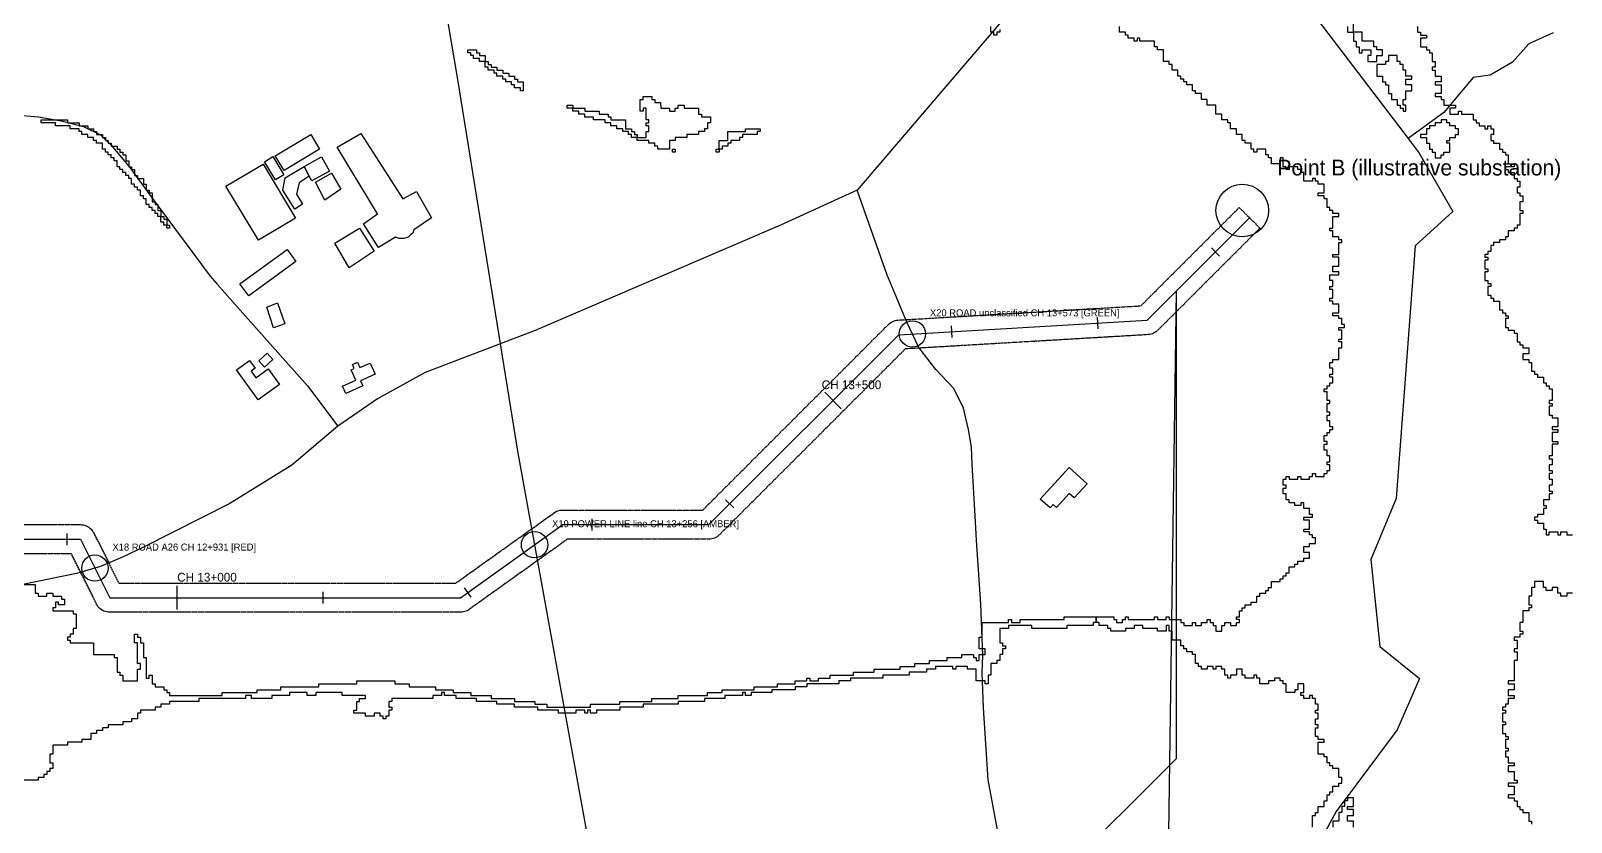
# Model space of a CAD drawing. Header units: metres. Extents: x 553506 to 563855, y 142925 to 150243.
# Drawn here: x 562271 to 563325, y 149081 to 149623 of the extents above; entities that cross this region are included whole.
import ezdxf

# ---------------------------------------------------------------- set-up
doc = ezdxf.new("R2010")
doc.units = ezdxf.units.M
doc.linetypes.add('DASHED', pattern=[1.524, 1.27, -0.254])
for name, color, linetype in [('C-BUILDINGS', 8, 'Continuous'), ('C-FLOOD_ZONE_3', 150, 'Continuous'), ('C-POWER_LINES', 6, 'Continuous'), ('C-ROADS', 33, 'Continuous'), ('C-WATERWAYS', 5, 'Continuous'), ('E-132KV-UGC-ALT', 8, 'Continuous'), ('E-132KV-UGC-CHAINAGE', 7, 'Continuous'), ('E-132KV-UGC-CROSSINGS', 6, 'Continuous'), ('E-132KV-UGC-ENDPOINTS', 5, 'Continuous'), ('E-132KV-UGC-ROUTE', 1, 'Continuous'), ('E-132KV-UGC-SWATHE', 4, 'DASHED')]:
    doc.layers.add(name, color=color, linetype=linetype)

msp = doc.modelspace()

# ---------------------------------------------------------------- linework, layer by layer
at = {"layer": 'C-BUILDINGS'}
for points in [[(562468.5685, 149541.9574), (562444.2561, 149527.4866), (562438.2857, 149537.4708), (562462.5912, 149551.9413), (562468.5685, 149541.9574)], [(562480.5917, 149543.2395), (562496.7864, 149552.7232), (562525.5725, 149508.0114), (562534.9766, 149512.9839), (562545.2966, 149494.9902), (562533.1862, 149486.7487), (562532.5029, 149484.4899), (562530.8556, 149483.3136), (562529.22, 149481.7703), (562526.2471, 149480.7412), (562523.0575, 149480.8183), (562520.592, 149481.8644), (562509.0102, 149474.5859), (562498.7434, 149490.9007), (562508.277, 149497.7471), (562480.5917, 149543.2395)], [(562429.89, 149531.7735), (562452.0821, 149494.8665), (562426.7152, 149479.6946), (562404.5232, 149516.6017), (562429.89, 149531.7735)], [(562444.1755, 149524.5123), (562438.4748, 149520.8926), (562430.9729, 149533.3326), (562436.6739, 149536.9411), (562444.1755, 149524.5123)], [(562445.1022, 149522.3934), (562457.9913, 149530.1028), (562461.5617, 149523.5154), (562454.6925, 149518.8347), (562452.7798, 149511.2501), (562456.8722, 149504.2896), (562451.5974, 149500.906), (562443.433, 149513.9595), (562445.1022, 149522.3934)], [(562475.3184, 149527.0005), (562463.2544, 149520.3857), (562461.5617, 149523.5154), (562457.9913, 149530.1028), (562469.8459, 149536.711), (562475.3184, 149527.0005)], [(562483.2533, 149514.5742), (562472.2843, 149507.1482), (562465.8717, 149519.4), (562476.6577, 149525.5403), (562483.2533, 149514.5742)], [(562505.8973, 149472.239), (562488.7944, 149460.7454), (562479.106, 149477.5571), (562496.0312, 149487.8207), (562505.8973, 149472.239)], [(562420.1856, 149441.5225), (562414.1388, 149449.7235), (562446.4082, 149473.3947), (562452.455, 149465.1938), (562420.1856, 149441.5225)], [(562444.8171, 149422.5123), (562437.1551, 149419.6876), (562432.3989, 149433.9286), (562439.8445, 149436.7464), (562444.8171, 149422.5123)], [(562436.5546, 149398.0202), (562430.8811, 149392.8765), (562426.9562, 149397.1933), (562432.6297, 149402.3369), (562436.5546, 149398.0202)], [(562424.5624, 149391.9976), (562421.7268, 149389.9379), (562424.9563, 149385.51), (562433.3746, 149391.6087), (562441.1932, 149380.8705), (562426.6732, 149370.3492), (562411.6716, 149390.9554), (562420.6092, 149397.4266), (562424.5624, 149391.9976)], [(562496.6091, 149383.4479), (562498.2007, 149379.9812), (562486.5916, 149374.6607), (562484.2794, 149379.6963), (562493.4703, 149383.9051), (562490.2576, 149390.8934), (562492.3588, 149391.8615), (562491.12, 149394.5603), (562494.4752, 149396.1023), (562496.1638, 149392.4383), (562503.1156, 149395.619), (562506.6131, 149388.0275), (562496.6091, 149383.4479)], [(562993.8093, 149313.0282), (562984.976, 149303.2869), (562981.6012, 149306.3297), (562972.9503, 149296.7835), (562970.669, 149298.8481), (562968.4472, 149296.3957), (562961.741, 149302.438), (562981.4399, 149324.1777), (562993.8093, 149313.0282)]]:
    msp.add_lwpolyline(points, close=True, dxfattribs=at)
at = {"layer": 'C-FLOOD_ZONE_3'}
for points in [[(562934, 149623.999), (562934, 149622), (562932, 149622), (562932, 149620), (562930, 149620), (562930, 149622), (562928, 149622), (562928, 149626)], [(563148, 149078), (563148, 149086), (563150, 149086), (563150, 149088), (563152, 149088), (563152, 149092), (563156, 149092), (563156, 149096), (563158, 149096), (563158, 149100), (563160, 149100), (563160, 149102), (563162, 149102), (563162, 149106), (563166, 149106), (563166, 149108), (563168, 149108), (563168, 149112), (563166, 149112), (563166, 149118), (563162, 149118), (563162, 149120), (563160, 149120), (563160, 149122), (563158, 149122), (563158, 149126), (563156, 149126), (563156, 149128), (563152, 149128), (563152, 149136), (563156, 149136), (563156, 149138), (563152, 149138), (563152, 149140), (563150, 149140), (563150, 149146), (563152, 149146), (563152, 149148), (563150, 149148), (563150, 149152), (563152, 149152), (563152, 149156), (563150, 149156), (563150, 149158), (563152, 149158), (563152, 149162), (563150, 149162), (563150, 149166), (563148, 149166), (563148, 149168), (563146, 149168), (563146, 149166), (563142, 149166), (563142, 149168), (563140, 149168), (563140, 149170), (563142, 149170), (563142, 149176), (563138, 149176), (563138, 149172), (563136, 149172), (563136, 149170), (563130, 149170), (563130, 149176), (563128, 149176), (563128, 149178), (563126, 149178), (563126, 149180), (563122, 149180), (563122, 149178), (563118, 149178), (563118, 149176), (563112, 149176), (563112, 149180), (563110, 149180), (563110, 149182), (563108, 149182), (563108, 149180), (563102, 149180), (563102, 149182), (563100, 149182), (563100, 149186), (563096, 149186), (563096, 149182), (563092, 149182), (563092, 149180), (563090, 149180), (563090, 149182), (563088, 149182), (563088, 149186), (563086, 149186), (563086, 149188), (563082, 149188), (563082, 149186), (563080, 149186), (563080, 149188), (563076, 149188), (563076, 149186), (563072, 149186), (563072, 149188), (563070, 149188), (563070, 149190), (563068, 149190), (563068, 149196), (563066, 149196), (563066, 149198), (563062, 149198), (563062, 149200), (563060, 149200), (563060, 149202), (563058, 149202), (563058, 149206), (563052, 149206), (563052, 149212), (563050, 149212), (563050, 149216), (563048, 149216), (563048, 149212), (563042, 149212), (563042, 149214), (563032, 149214), (563032, 149216), (563026, 149216), (563026, 149214), (563020, 149214), (563020, 149212), (563010, 149212), (563010, 149214), (563008, 149214), (563008, 149216), (563002, 149216), (563002, 149218), (563000, 149218), (563000, 149222), (563012, 149222), (563012, 149220), (563014, 149220), (563014, 149218), (563018, 149218), (563018, 149220), (563020, 149220), (563020, 149222), (563022, 149222), (563022, 149220), (563026, 149220), (563026, 149220), (563030, 149220), (563032, 149220), (563038, 149220), (563040, 149220), (563040, 149222), (563042, 149222), (563042, 149220), (563048, 149220), (563048, 149222), (563050, 149222), (563050, 149220), (563058, 149220), (563058, 149218), (563060, 149218), (563060, 149216), (563066, 149216), (563066, 149218), (563068, 149218), (563068, 149216), (563072, 149216), (563072, 149218), (563076, 149218), (563076, 149220), (563078, 149220), (563078, 149218), (563080, 149218), (563080, 149216), (563082, 149216), (563082, 149212), (563086, 149212), (563086, 149216), (563088, 149216), (563088, 149218), (563092, 149218), (563092, 149216), (563096, 149216), (563096, 149218), (563098, 149218), (563098, 149220), (563096, 149220), (563096, 149222), (563098, 149222), (563098, 149226), (563100, 149226), (563100, 149228), (563102, 149228), (563102, 149230), (563106, 149230), (563106, 149232), (563110, 149232), (563110, 149236), (563112, 149236), (563112, 149238), (563116, 149238), (563116, 149240), (563118, 149240), (563118, 149242), (563120, 149242), (563120, 149246), (563126, 149246), (563126, 149248), (563128, 149248), (563128, 149250), (563130, 149250), (563130, 149252), (563132, 149252), (563132, 149256), (563136, 149256), (563136, 149258), (563138, 149258), (563138, 149260), (563142, 149260), (563142, 149262), (563146, 149262), (563146, 149266), (563142, 149266), (563142, 149270), (563146, 149270), (563146, 149272), (563150, 149272), (563150, 149276), (563148, 149276), (563148, 149278), (563146, 149278), (563146, 149280), (563142, 149280), (563142, 149282), (563146, 149282), (563146, 149288), (563142, 149288), (563142, 149290), (563148, 149290), (563148, 149292), (563146, 149292), (563146, 149296), (563142, 149296), (563142, 149300), (563140, 149300), (563140, 149298), (563136, 149298), (563136, 149300), (563132, 149300), (563132, 149302), (563130, 149302), (563130, 149306), (563128, 149306), (563128, 149310), (563130, 149310), (563130, 149312), (563128, 149312), (563128, 149316), (563130, 149316), (563130, 149318), (563132, 149318), (563132, 149316), (563138, 149316), (563138, 149318), (563140, 149318), (563140, 149316), (563146, 149316), (563146, 149318), (563148, 149318), (563148, 149320), (563150, 149320), (563150, 149318), (563156, 149318), (563156, 149320), (563158, 149320), (563158, 149322), (563160, 149322), (563160, 149326), (563158, 149326), (563158, 149328), (563160, 149328), (563160, 149332), (563158, 149332), (563158, 149336), (563156, 149336), (563156, 149340), (563158, 149340), (563158, 149342), (563156, 149342), (563156, 149346), (563158, 149346), (563158, 149348), (563160, 149348), (563160, 149350), (563162, 149350), (563162, 149352), (563160, 149352), (563160, 149356), (563158, 149356), (563158, 149360), (563160, 149360), (563160, 149362), (563158, 149362), (563158, 149368), (563160, 149368), (563160, 149370), (563158, 149370), (563158, 149376), (563156, 149376), (563156, 149378), (563158, 149378), (563158, 149380), (563160, 149380), (563160, 149382), (563162, 149382), (563162, 149386), (563160, 149386), (563160, 149388), (563162, 149388), (563162, 149392), (563160, 149392), (563160, 149396), (563162, 149396), (563162, 149398), (563166, 149398), (563166, 149406), (563168, 149406), (563168, 149410), (563166, 149410), (563166, 149412), (563168, 149412), (563168, 149418), (563166, 149418), (563166, 149420), (563170, 149420), (563170, 149422), (563168, 149422), (563168, 149426), (563166, 149426), (563166, 149428), (563162, 149428), (563162, 149430), (563166, 149430), (563166, 149436), (563162, 149436), (563162, 149438), (563160, 149438), (563160, 149440), (563162, 149440), (563162, 149446), (563160, 149446), (563160, 149448), (563162, 149448), (563162, 149452), (563160, 149452), (563160, 149456), (563166, 149456), (563166, 149458), (563162, 149458), (563162, 149460), (563162, 149462), (563166, 149462), (563166, 149468), (563162, 149468), (563162, 149470), (563166, 149470), (563166, 149478), (563168, 149478), (563168, 149480), (563166, 149480), (563166, 149482), (563162, 149482), (563162, 149486), (563160, 149486), (563160, 149488), (563162, 149488), (563162, 149496), (563166, 149496), (563166, 149498), (563162, 149498), (563162, 149500), (563160, 149500), (563160, 149502), (563158, 149502), (563158, 149508), (563156, 149508), (563156, 149510), (563152, 149510), (563152, 149512), (563156, 149512), (563156, 149518), (563152, 149518), (563152, 149520), (563150, 149520), (563150, 149522), (563148, 149522), (563148, 149520), (563142, 149520), (563142, 149526), (563140, 149526), (563140, 149528), (563138, 149528), (563138, 149530), (563132, 149530), (563132, 149528), (563130, 149528), (563130, 149530), (563128, 149530), (563128, 149536), (563126, 149536), (563126, 149532), (563122, 149532), (563120, 149532), (563120, 149536), (563118, 149536), (563118, 149538), (563116, 149538), (563116, 149542), (563110, 149542), (563110, 149540), (563108, 149540), (563108, 149542), (563106, 149542), (563106, 149546), (563102, 149546), (563102, 149548), (563100, 149548), (563100, 149552), (563096, 149552), (563096, 149556), (563092, 149556), (563092, 149560), (563090, 149560), (563090, 149562), (563086, 149562), (563086, 149566), (563082, 149566), (563082, 149572), (563076, 149572), (563076, 149576), (563072, 149576), (563072, 149580), (563068, 149580), (563068, 149582), (563066, 149582), (563066, 149586), (563062, 149586), (563062, 149588), (563060, 149588), (563060, 149590), (563058, 149590), (563058, 149592), (563056, 149592), (563056, 149596), (563052, 149596), (563052, 149600), (563050, 149600), (563050, 149602), (563046, 149602), (563046, 149610), (563042, 149610), (563042, 149612), (563040, 149612), (563040, 149616), (563030, 149616), (563030, 149618), (563028, 149618), (563028, 149616), (563026, 149616), (563026, 149618), (563022, 149618), (563022, 149620), (563020, 149620), (563020, 149622), (563016, 149622), (563016, 149626)], [(563172, 149626), (563172, 149622), (563176, 149622), (563176, 149632)], [(563220, 149626), (563220, 149622), (563222, 149622), (563222, 149620), (563226, 149620), (563226, 149618), (563222, 149618), (563222, 149612), (563226, 149612), (563226, 149610), (563228, 149610), (563228, 149608), (563230, 149608), (563230, 149602), (563232, 149602), (563232, 149598), (563230, 149598), (563230, 149596), (563232, 149596), (563232, 149592), (563236, 149592), (563236, 149588), (563232, 149588), (563232, 149586), (563236, 149586), (563236, 149580), (563232, 149580), (563232, 149578), (563236, 149578), (563236, 149576), (563238, 149576), (563238, 149572), (563242, 149572), (563246, 149572), (563246, 149570), (563242, 149570), (563242, 149566), (563248, 149566), (563248, 149568), (563250, 149568), (563250, 149566), (563258, 149566), (563258, 149562), (563260, 149562), (563260, 149560), (563262, 149560), (563262, 149558), (563266, 149558), (563266, 149556), (563268, 149556), (563268, 149558), (563270, 149558), (563270, 149556), (563272, 149556), (563272, 149552), (563270, 149552), (563270, 149548), (563272, 149548), (563272, 149546), (563276, 149546), (563276, 149542), (563278, 149542), (563278, 149540), (563280, 149540), (563280, 149538), (563282, 149538), (563282, 149532), (563286, 149532), (563286, 149530), (563280, 149530), (563280, 149528), (563282, 149528), (563282, 149526), (563286, 149526), (563286, 149522), (563288, 149522), (563288, 149520), (563290, 149520), (563290, 149518), (563290, 149516), (563288, 149516), (563288, 149512), (563290, 149512), (563290, 149510), (563292, 149510), (563292, 149506), (563290, 149506), (563290, 149500), (563292, 149500), (563292, 149498), (563290, 149498), (563290, 149490), (563288, 149490), (563288, 149488), (563286, 149488), (563286, 149486), (563282, 149486), (563282, 149482), (563280, 149482), (563280, 149480), (563276, 149480), (563276, 149478), (563272, 149478), (563272, 149476), (563270, 149476), (563270, 149472), (563268, 149472), (563268, 149470), (563266, 149470), (563266, 149468), (563268, 149468), (563268, 149466), (563266, 149466), (563266, 149460), (563268, 149460), (563268, 149458), (563266, 149458), (563266, 149452), (563268, 149452), (563268, 149450), (563270, 149450), (563270, 149448), (563268, 149448), (563268, 149442), (563270, 149442), (563270, 149440), (563272, 149440), (563272, 149438), (563276, 149438), (563276, 149432), (563278, 149432), (563278, 149430), (563280, 149430), (563280, 149428), (563282, 149428), (563282, 149426), (563280, 149426), (563280, 149420), (563282, 149420), (563282, 149418), (563286, 149418), (563286, 149416), (563288, 149416), (563288, 149410), (563290, 149410), (563290, 149408), (563292, 149408), (563292, 149406), (563296, 149406), (563296, 149402), (563292, 149402), (563292, 149398), (563296, 149398), (563296, 149396), (563298, 149396), (563298, 149390), (563300, 149390), (563300, 149388), (563302, 149388), (563302, 149386), (563306, 149386), (563306, 149382), (563308, 149382), (563308, 149380), (563310, 149380), (563310, 149378), (563312, 149378), (563312, 149370), (563310, 149370), (563310, 149368), (563312, 149368), (563312, 149366), (563310, 149366), (563310, 149360), (563312, 149360), (563312, 149358), (563316, 149358), (563316, 149356), (563316, 149352), (563312, 149352), (563312, 149350), (563316, 149350), (563316, 149348), (563312, 149348), (563312, 149342), (563316, 149342), (563316, 149340), (563312, 149340), (563312, 149332), (563310, 149332), (563310, 149330), (563312, 149330), (563312, 149326), (563310, 149326), (563310, 149322), (563312, 149322), (563312, 149320), (563310, 149320), (563310, 149316), (563312, 149316), (563312, 149312), (563310, 149312), (563310, 149308), (563312, 149308), (563312, 149306), (563310, 149306), (563310, 149302), (563306, 149302), (563306, 149298), (563308, 149298), (563308, 149296), (563306, 149296), (563306, 149292), (563302, 149292), (563302, 149290), (563300, 149290), (563300, 149288), (563302, 149288), (563302, 149286), (563306, 149286), (563306, 149282), (563308, 149282), (563308, 149278), (563310, 149278), (563310, 149280), (563312, 149280), (563316, 149280), (563316, 149278), (563318, 149278), (563318, 149280), (563322, 149280), (563322, 149278), (563326, 149278)], [(563326, 149238), (563322, 149238), (563322, 149236), (563318, 149236), (563318, 149238), (563316, 149238), (563316, 149242), (563312, 149242), (563312, 149240), (563308, 149240), (563308, 149242), (563306, 149242), (563306, 149246), (563300, 149246), (563300, 149242), (563298, 149242), (563298, 149238), (563298, 149236), (563296, 149236), (563296, 149230), (563298, 149230), (563298, 149228), (563296, 149228), (563296, 149226), (563292, 149226), (563292, 149220), (563292, 149218), (563290, 149218), (563290, 149212), (563292, 149212), (563292, 149210), (563290, 149210), (563290, 149208), (563286, 149208), (563286, 149206), (563288, 149206), (563288, 149202), (563288, 149200), (563286, 149200), (563286, 149198), (563288, 149198), (563288, 149196), (563288, 149192), (563286, 149192), (563286, 149178), (563282, 149178), (563282, 149176), (563286, 149176), (563286, 149172), (563282, 149172), (563282, 149168), (563286, 149168), (563286, 149166), (563282, 149166), (563282, 149162), (563280, 149162), (563280, 149160), (563278, 149160), (563278, 149158), (563280, 149158), (563280, 149156), (563278, 149156), (563278, 149150), (563280, 149150), (563280, 149148), (563278, 149148), (563278, 149142), (563280, 149142), (563280, 149140), (563282, 149140), (563282, 149138), (563280, 149138), (563280, 149132), (563282, 149132), (563282, 149130), (563280, 149130), (563280, 149126), (563282, 149126), (563282, 149122), (563286, 149122), (563286, 149120), (563282, 149120), (563282, 149116), (563286, 149116), (563286, 149110), (563288, 149110), (563288, 149108), (563282, 149108), (563282, 149106), (563286, 149106), (563286, 149100), (563282, 149100), (563282, 149098), (563286, 149098), (563286, 149096), (563288, 149096), (563288, 149092), (563290, 149092), (563290, 149090), (563292, 149090), (563292, 149088), (563296, 149088), (563296, 149086), (563296, 149082), (563298, 149082), (563298, 149080)], [(562266, 149244), (562274, 149244), (562274, 149238), (562276, 149238), (562276, 149236), (562278, 149236), (562280, 149236), (562282, 149236), (562282, 149238), (562286, 149238), (562286, 149236), (562288, 149236), (562292, 149236), (562292, 149234), (562294, 149234), (562294, 149232), (562294, 149230), (562290, 149230), (562290, 149232), (562288, 149232), (562288, 149228), (562286, 149228), (562286, 149226), (562300, 149226), (562300, 149224), (562302, 149224), (562302, 149222), (562302, 149214), (562300, 149214), (562300, 149210), (562298, 149210), (562298, 149208), (562296, 149208), (562296, 149206), (562298, 149206), (562298, 149204), (562314, 149204), (562314, 149196), (562328, 149196), (562328, 149194), (562330, 149194), (562330, 149184), (562332, 149184), (562332, 149182), (562334, 149182), (562334, 149178), (562340, 149178), (562344, 149178), (562344, 149180), (562344, 149186), (562346, 149186), (562346, 149190), (562344, 149190), (562344, 149204), (562342, 149204), (562342, 149210), (562344, 149210), (562344, 149208), (562346, 149208), (562346, 149204), (562348, 149204), (562348, 149196), (562348, 149194), (562350, 149194), (562350, 149190), (562350, 149180), (562352, 149180), (562352, 149182), (562354, 149182), (562354, 149176), (562356, 149176), (562356, 149174), (562360, 149174), (562362, 149174), (562362, 149172), (562364, 149172), (562364, 149170), (562366, 149170), (562366, 149168), (562394, 149168), (562402, 149168), (562402, 149170), (562422, 149170), (562426, 149170), (562426, 149172), (562442, 149172), (562442, 149174), (562452, 149174), (562454, 149174), (562466, 149174), (562468, 149174), (562468, 149176), (562494, 149176), (562494, 149178), (562520, 149178), (562520, 149176), (562524, 149176), (562530, 149176), (562530, 149174), (562548, 149174), (562548, 149172), (562550, 149172), (562560, 149172), (562560, 149170), (562562, 149170), (562572, 149170), (562572, 149168), (562574, 149168), (562586, 149168), (562586, 149166), (562602, 149166), (562602, 149164), (562616, 149164), (562616, 149162), (562624, 149162), (562624, 149160), (562652, 149160), (562654, 149160), (562654, 149162), (562670, 149162), (562674, 149162), (562674, 149164), (562692, 149164), (562696, 149164), (562696, 149166), (562706, 149166), (562714, 149166), (562714, 149168), (562728, 149168), (562734, 149168), (562734, 149170), (562744, 149170), (562744, 149172), (562764, 149172), (562766, 149172), (562766, 149174), (562778, 149174), (562782, 149174), (562782, 149176), (562794, 149176), (562794, 149178), (562800, 149178), (562802, 149178), (562802, 149180), (562804, 149180), (562804, 149178), (562806, 149178), (562808, 149178), (562810, 149178), (562810, 149180), (562816, 149180), (562818, 149180), (562818, 149182), (562834, 149182), (562834, 149184), (562848, 149184), (562848, 149186), (562862, 149186), (562866, 149186), (562866, 149188), (562874, 149188), (562876, 149188), (562876, 149190), (562878, 149190), (562882, 149190), (562886, 149190), (562886, 149192), (562898, 149192), (562898, 149194), (562908, 149194), (562908, 149196), (562912, 149196), (562916, 149196), (562916, 149194), (562918, 149194), (562918, 149192), (562920, 149192), (562920, 149196), (562922, 149196), (562924, 149196), (562924, 149200), (562920, 149200), (562920, 149208), (562922, 149208), (562922, 149210), (562922, 149218), (562938, 149218), (562940, 149218), (562940, 149220), (562942, 149220), (562942, 149218), (562944, 149218), (562946, 149218), (562948, 149218), (562948, 149220), (562978, 149220), (562978, 149222), (562988, 149222), (562990, 149222), (563000, 149222), (563000, 149218), (562998, 149218), (562998, 149216), (562996, 149216), (562980, 149216), (562980, 149214), (562956, 149214), (562956, 149216), (562940, 149216), (562940, 149214), (562934, 149214), (562934, 149204), (562936, 149204), (562936, 149202), (562938, 149202), (562938, 149200), (562936, 149200), (562936, 149196), (562934, 149196), (562934, 149192), (562932, 149192), (562932, 149190), (562928, 149190), (562928, 149184), (562928, 149182), (562926, 149182), (562926, 149176), (562924, 149176), (562924, 149178), (562920, 149178), (562918, 149178), (562918, 149184), (562918, 149186), (562916, 149186), (562912, 149186), (562912, 149188), (562910, 149188), (562906, 149188), (562904, 149188), (562904, 149186), (562902, 149186), (562902, 149188), (562890, 149188), (562890, 149186), (562886, 149186), (562884, 149186), (562884, 149184), (562872, 149184), (562872, 149182), (562858, 149182), (562854, 149182), (562854, 149180), (562842, 149180), (562840, 149180), (562838, 149180), (562832, 149180), (562832, 149178), (562824, 149178), (562824, 149176), (562804, 149176), (562802, 149176), (562802, 149174), (562796, 149174), (562794, 149174), (562794, 149172), (562780, 149172), (562778, 149172), (562778, 149170), (562766, 149170), (562764, 149170), (562764, 149168), (562760, 149168), (562760, 149170), (562758, 149170), (562758, 149168), (562746, 149168), (562746, 149166), (562734, 149166), (562732, 149166), (562732, 149164), (562714, 149164), (562714, 149162), (562696, 149162), (562690, 149162), (562690, 149160), (562688, 149160), (562674, 149160), (562674, 149158), (562658, 149158), (562658, 149156), (562654, 149156), (562654, 149158), (562652, 149158), (562652, 149156), (562650, 149156), (562650, 149158), (562644, 149158), (562644, 149156), (562632, 149156), (562632, 149158), (562618, 149158), (562618, 149160), (562602, 149160), (562602, 149162), (562590, 149162), (562590, 149164), (562576, 149164), (562576, 149166), (562562, 149166), (562562, 149168), (562554, 149168), (562554, 149170), (562552, 149170), (562552, 149168), (562546, 149168), (562546, 149166), (562518, 149166), (562518, 149164), (562516, 149164), (562516, 149160), (562518, 149160), (562518, 149158), (562516, 149158), (562516, 149154), (562514, 149154), (562514, 149152), (562512, 149152), (562512, 149154), (562510, 149154), (562510, 149156), (562506, 149156), (562506, 149154), (562500, 149154), (562500, 149156), (562494, 149156), (562492, 149156), (562492, 149158), (562494, 149158), (562494, 149164), (562496, 149164), (562496, 149166), (562500, 149166), (562500, 149168), (562492, 149168), (562484, 149168), (562484, 149170), (562472, 149170), (562466, 149170), (562466, 149168), (562460, 149168), (562460, 149170), (562448, 149170), (562448, 149168), (562436, 149168), (562436, 149166), (562422, 149166), (562422, 149168), (562418, 149168), (562418, 149166), (562394, 149166), (562386, 149166), (562386, 149164), (562366, 149164), (562366, 149162), (562360, 149162), (562360, 149160), (562358, 149160), (562356, 149160), (562356, 149158), (562352, 149158), (562346, 149158), (562346, 149156), (562344, 149156), (562344, 149152), (562340, 149152), (562340, 149150), (562334, 149150), (562334, 149148), (562324, 149148), (562324, 149146), (562320, 149146), (562320, 149144), (562316, 149144), (562316, 149142), (562314, 149142), (562312, 149142), (562312, 149138), (562308, 149138), (562306, 149138), (562306, 149136), (562298, 149136), (562296, 149136), (562296, 149134), (562286, 149134), (562286, 149130), (562286, 149128), (562284, 149128), (562284, 149126), (562284, 149122), (562286, 149122), (562286, 149118), (562284, 149118), (562284, 149116), (562282, 149116), (562282, 149114), (562280, 149114), (562280, 149112), (562278, 149112), (562276, 149112), (562276, 149110), (562262, 149110)], [(563176, 149078), (563176, 149082), (563172, 149082), (563172, 149086), (563176, 149086), (563176, 149090), (563172, 149090), (563172, 149092), (563176, 149092), (563176, 149098), (563172, 149098), (563172, 149096), (563170, 149096), (563170, 149092), (563168, 149092), (563168, 149088), (563166, 149088), (563166, 149082), (563162, 149082), (563162, 149078)]]:
    msp.add_lwpolyline(points, dxfattribs=at)
for points in [[(563176, 149616), (563178, 149616), (563178, 149612), (563180, 149612), (563180, 149608), (563182, 149608), (563182, 149610), (563188, 149610), (563188, 149606), (563186, 149606), (563186, 149602), (563192, 149602), (563192, 149606), (563196, 149606), (563196, 149610), (563192, 149610), (563192, 149612), (563190, 149612), (563190, 149616), (563182, 149616), (563182, 149622), (563176, 149622), (563176, 149616)], [(562576, 149603.999), (562573.9994, 149603.9994), (562573.999, 149605.999), (562571.9994, 149605.9994), (562571.999, 149607.999), (562569.9994, 149607.9994), (562569.9994, 149610.0006), (562572, 149610.001), (562574, 149610.001), (562576.0006, 149610.0006), (562576.001, 149608.001), (562578.0006, 149608.0006), (562578.001, 149606.001), (562580.001, 149606.001), (562582.0006, 149606.0006), (562582.001, 149604.001), (562582, 149602), (562577.9994, 149601.9994), (562577.999, 149603.999), (562576, 149603.999)], [(563200, 149580), (563202, 149580), (563202, 149576), (563206, 149576), (563206, 149572), (563208, 149572), (563208, 149570), (563210, 149570), (563210, 149568), (563212, 149568), (563212, 149572), (563210, 149572), (563210, 149576), (563212, 149576), (563212, 149582), (563216, 149582), (563216, 149586), (563212, 149586), (563212, 149590), (563216, 149590), (563216, 149592), (563212, 149592), (563212, 149596), (563210, 149596), (563210, 149600), (563208, 149600), (563208, 149602), (563206, 149602), (563206, 149606), (563200, 149606), (563200, 149602), (563198, 149602), (563198, 149600), (563192, 149600), (563192, 149592), (563196, 149592), (563196, 149588), (563198, 149588), (563198, 149586), (563200, 149586), (563200, 149580)], [(562597.9995, 149587.999), (562595.9994, 149587.9994), (562595.999, 149589.999), (562593.9994, 149589.9994), (562593.999, 149591.999), (562591.9995, 149591.999), (562589.9994, 149591.9994), (562589.999, 149593.999), (562587.9994, 149593.9994), (562587.999, 149595.999), (562583.9994, 149595.9994), (562583.999, 149597.999), (562581.9994, 149597.9994), (562581.999, 149599.999), (562582, 149602), (562584.0006, 149602.0006), (562584.001, 149600.001), (562586.0006, 149600.0006), (562586.001, 149598.001), (562590.0006, 149598.0006), (562590.001, 149596.001), (562592, 149596.001), (562594.0006, 149596.0006), (562594.001, 149594.001), (562596.0005, 149594.001), (562598.0006, 149594.0006), (562598.001, 149592.001), (562600.0005, 149592.001), (562602.0006, 149592.0006), (562602.001, 149590.001), (562604.0006, 149590.0006), (562604.001, 149588.001), (562606.0005, 149588.001), (562608.0006, 149588.0006), (562608.001, 149586.001), (562608.0006, 149581.9994), (562605.9994, 149581.9994), (562605.999, 149583.999), (562603.999, 149583.999), (562601.9994, 149583.9994), (562601.999, 149585.999), (562599.9994, 149585.9994), (562599.999, 149587.999), (562597.9995, 149587.999)], [(562637.9994, 149572.0006), (562642.0006, 149572.0006), (562642, 149570), (562639.999, 149569.999), (562637.9994, 149569.9994), (562637.9994, 149572.0006)], [(562699.999, 149543.999), (562697.9994, 149543.9994), (562697.999, 149545.999), (562693.9994, 149545.9994), (562693.999, 149547.999), (562691.999, 149547.999), (562685.9994, 149547.9994), (562686, 149550), (562688.001, 149550.001), (562689.999, 149550.001), (562691.999, 149550.001), (562691.999, 149552.001), (562691.9994, 149554.0006), (562693.999, 149554.001), (562693.999, 149557.999), (562691.9994, 149557.9994), (562691.9994, 149560.0006), (562693.999, 149560.001), (562693.999, 149561.999), (562691.9994, 149561.9994), (562691.999, 149563.999), (562691.999, 149569.999), (562690.001, 149569.999), (562690.0005, 149567.9993), (562687.9994, 149567.9994), (562687.999, 149574.001), (562687.9994, 149576.0006), (562689.999, 149576.001), (562689.9994, 149578.0006), (562691.999, 149578.001), (562694.001, 149578.001), (562696.0006, 149578.0006), (562696.001, 149576.001), (562698.0006, 149576.0006), (562698.001, 149574.001), (562702.0006, 149574.0006), (562702.001, 149570.001), (562708.0006, 149570.0006), (562708.001, 149568.001), (562711.999, 149568.001), (562711.9994, 149570.0006), (562713.999, 149570.001), (562713.9994, 149572.0006), (562716.001, 149572.001), (562718.0006, 149572.0006), (562718.001, 149570.001), (562722.001, 149570.001), (562723.999, 149570.001), (562728.0006, 149570.0006), (562728.001, 149566.001), (562730.0006, 149566.0006), (562730.001, 149564.001), (562732.001, 149564.001), (562733.999, 149564.001), (562736.0006, 149564.0006), (562736.001, 149561.999), (562736.0006, 149559.9994), (562734.001, 149559.999), (562734.001, 149557.999), (562734.0006, 149555.9994), (562732.001, 149555.999), (562732.0006, 149553.9994), (562728.001, 149553.999), (562728.0006, 149551.9994), (562725.999, 149551.999), (562724.001, 149551.999), (562720.001, 149551.999), (562720.0006, 149549.9994), (562714.001, 149549.999), (562712.001, 149549.999), (562712.0006, 149547.9994), (562708.001, 149547.999), (562708.001, 149545.999), (562708.0007, 149541.9995), (562705.999, 149541.999), (562699.9994, 149541.9994), (562699.999, 149543.999)], [(562355.9994, 149497.9994), (562355.999, 149499.999), (562353.9994, 149499.9994), (562353.999, 149501.999), (562351.9994, 149501.9994), (562351.999, 149503.999), (562349.9994, 149503.9994), (562349.999, 149505.999), (562349.999, 149507.999), (562347.9994, 149507.9994), (562347.999, 149509.999), (562345.9994, 149509.9994), (562345.999, 149511.999), (562345.999, 149513.999), (562343.9994, 149513.9994), (562343.999, 149515.999), (562341.9994, 149515.9994), (562341.999, 149517.999), (562339.9994, 149517.9994), (562339.999, 149519.999), (562339.999, 149521.999), (562337.9994, 149521.9994), (562337.999, 149523.999), (562335.9994, 149523.9994), (562335.999, 149525.999), (562333.9994, 149525.9994), (562333.999, 149527.999), (562331.9994, 149527.9994), (562331.999, 149529.999), (562329.9994, 149529.9994), (562329.999, 149533.999), (562327.9994, 149533.9994), (562327.999, 149535.999), (562325.9994, 149535.9994), (562325.999, 149537.999), (562323.9994, 149537.9994), (562323.999, 149539.999), (562321.9994, 149539.9994), (562321.999, 149541.999), (562319.9994, 149541.9994), (562319.999, 149545.999), (562315.9994, 149545.9994), (562315.999, 149547.999), (562313.9994, 149547.9994), (562313.999, 149549.999), (562309.9994, 149549.9994), (562309.999, 149551.999), (562305.9994, 149551.9994), (562305.999, 149553.999), (562303.9994, 149553.9994), (562303.999, 149555.999), (562301.999, 149555.999), (562297.9994, 149555.9994), (562297.999, 149557.999), (562295.999, 149557.999), (562287.9994, 149557.9994), (562287.999, 149559.999), (562277.9994, 149559.9994), (562277.9994, 149562.0006), (562288.001, 149562.001), (562296.0006, 149562.0006), (562296.001, 149560.001), (562300.001, 149560.001), (562304.0006, 149560.0006), (562304.001, 149558.001), (562308.001, 149558.001), (562310.0006, 149558.0006), (562310.001, 149556.001), (562312.001, 149556.001), (562314.0006, 149556.0006), (562314.001, 149554.001), (562316.0006, 149554.0006), (562316.001, 149552.001), (562318.001, 149552.001), (562320.0006, 149552.0006), (562320.001, 149550.001), (562322.0006, 149550.0006), (562322.001, 149548.001), (562324.0006, 149548.0006), (562324.001, 149546.001), (562326.0006, 149546.0006), (562326.001, 149544.001), (562328.001, 149544.001), (562330.0006, 149544.0006), (562330.001, 149542.001), (562332.0006, 149542.0006), (562332.001, 149540.001), (562334.0006, 149540.0006), (562334.001, 149538.001), (562336.0006, 149538.0006), (562336.001, 149536.001), (562336.001, 149534.001), (562338.0006, 149534.0006), (562338.001, 149532.001), (562338.001, 149530.001), (562340.0006, 149530.0006), (562340.001, 149528.001), (562342.0006, 149528.0006), (562342.001, 149524.001), (562344.0006, 149524.0006), (562344.001, 149522.001), (562348.0006, 149522.0006), (562348.001, 149518.001), (562350.0006, 149518.0006), (562350.001, 149514.001), (562352.0006, 149514.0006), (562352.001, 149512.001), (562354.0006, 149512.0006), (562354.001, 149508.001), (562354.001, 149506.001), (562356.0006, 149506.0006), (562356.001, 149504.001), (562358.0006, 149504.0006), (562358.001, 149502.001), (562358.001, 149500.001), (562360.0006, 149500.0006), (562360, 149496), (562357.9994, 149495.9994), (562357.999, 149497.999), (562355.9994, 149497.9994)], [(562673.9995, 149555.999), (562671.9994, 149555.9994), (562671.999, 149557.999), (562667.9994, 149557.9994), (562667.999, 149559.999), (562665.9995, 149559.999), (562663.9994, 149559.9994), (562663.999, 149561.999), (562661.999, 149561.999), (562660, 149561.999), (562655.9994, 149561.9994), (562655.999, 149563.999), (562653.9995, 149563.999), (562649.9994, 149563.9994), (562649.999, 149565.999), (562647.9995, 149565.999), (562645.9994, 149565.9994), (562645.999, 149567.999), (562643.999, 149567.999), (562641.9994, 149567.9994), (562642, 149570), (562650.0006, 149570.0006), (562650.001, 149568.001), (562652, 149568.001), (562656, 149568.001), (562658, 149568.001), (562660.0006, 149568.0006), (562660.001, 149566.001), (562664.0005, 149566.001), (562666.0006, 149566.0006), (562666.001, 149564.001), (562668.0006, 149564.0006), (562668.001, 149562.001), (562670.001, 149562.001), (562678.0005, 149562.0007), (562678.001, 149559.999), (562678.001, 149558.001), (562678.001, 149556.001), (562680.0005, 149556.001), (562682.0006, 149556.0006), (562682.001, 149554.001), (562684.0006, 149554.0006), (562684.001, 149552.001), (562686.0006, 149552.0006), (562686, 149550), (562681.9994, 149549.9994), (562681.999, 149551.999), (562679.9994, 149551.9994), (562679.999, 149553.999), (562677.9995, 149553.999), (562675.9994, 149553.9994), (562675.999, 149555.999), (562673.9995, 149555.999)], [(563226, 149546), (563228, 149546), (563228, 149542), (563230, 149542), (563230, 149540), (563232, 149540), (563232, 149536), (563236, 149536), (563236, 149538), (563238, 149538), (563238, 149540), (563242, 149540), (563242, 149546), (563240, 149546), (563240, 149548), (563242, 149548), (563242, 149550), (563246, 149550), (563246, 149552), (563248, 149552), (563248, 149556), (563246, 149556), (563246, 149558), (563242, 149558), (563242, 149560), (563240, 149560), (563240, 149562), (563236, 149562), (563236, 149560), (563232, 149560), (563232, 149558), (563228, 149558), (563228, 149556), (563226, 149556), (563226, 149552), (563222, 149552), (563222, 149550), (563226, 149550), (563226, 149546)], [(562752, 149554.001), (562756, 149554.001), (562758, 149554.001), (562759.999, 149554.001), (562759.9994, 149556.0006), (562762, 149556.001), (562770.0006, 149556.0006), (562770.0006, 149553.9994), (562768.001, 149553.999), (562768.0006, 149551.9994), (562766, 149551.999), (562762, 149551.999), (562758.001, 149551.999), (562758.0006, 149549.9994), (562756.001, 149549.999), (562756.0006, 149547.9994), (562752, 149547.999), (562750.001, 149547.999), (562750.0006, 149545.9994), (562748.001, 149545.999), (562748.0006, 149543.9994), (562746.001, 149543.999), (562744.001, 149543.999), (562744.0006, 149541.9994), (562742, 149542), (562741.999, 149544), (562741.999, 149546), (562741.9994, 149548.0006), (562744, 149548.001), (562747.999, 149548.001), (562747.999, 149552), (562747.9994, 149554.0006), (562750, 149554.001), (562752, 149554.001)], [(562709.9994, 149539.9994), (562709.9994, 149542.0006), (562712.0006, 149542.0006), (562712.0006, 149539.9994), (562709.9994, 149539.9994)], [(562742, 149542), (562742.0006, 149539.9994), (562739.9995, 149539.9993), (562739.9994, 149542.0006), (562742, 149542)], [(562359.9994, 149491.9994), (562359.999, 149493.999), (562360, 149496), (562362.0006, 149496.0006), (562362.001, 149494.001), (562364.0006, 149494.0006), (562364.001, 149492.001), (562364, 149490), (562361.9994, 149489.9994), (562361.999, 149491.999), (562359.9994, 149491.9994)], [(562363.9994, 149487.9994), (562364, 149490), (562366.0006, 149490.0006), (562366.0005, 149487.9993), (562363.9994, 149487.9994)]]:
    msp.add_lwpolyline(points, close=True, dxfattribs=at)
at = {"layer": 'C-POWER_LINES'}
msp.add_lwpolyline([(562481.0742, 150058.173), (562518.748, 149850.9205), (562563.0255, 149589.5582), (562604.0735, 149335.3731), (562654.9642, 149054.5647), (562695.4081, 148838.627), (562712.1361, 148556.7032), (562733.7027, 148292.8638), (562748.8542, 148041.9772), (562769.1578, 147779.8787), (562788.2238, 147530.6078), (562848.6158, 147337.9556)], dxfattribs=at)
at = {"layer": 'C-ROADS'}
for points in [[(563072.4459, 149696.0283), (563052.8117, 149694.3138), (563033.7423, 149692.6395), (562997.2461, 149681.1404), (562970.9363, 149669.7645), (562961.103, 149660.9376), (562945.7426, 149641.7176), (562942.6706, 149638.0918), (562939.8952, 149634.8092), (562928.2547, 149621.0388), (562836.5749, 149513.983), (562784.0763, 149489.9794), (562616.2104, 149417.8102), (562540.933, 149389.103), (562508.2514, 149371.1613), (562480.9814, 149352.2782), (562449.6851, 149325.6658), (562407.2708, 149299.4031), (562348.0004, 149269.4912), (562334.2984, 149262.9251), (562318.6601, 149256.3646), (562302.2001, 149251.47), (562202.9393, 149231.3147)], [(562265.5385, 149565.0307), (562276.3412, 149564.0143), (562291.8089, 149561.3535), (562307.0716, 149557.4396), (562318.7021, 149551.6857), (562326.09, 149544.8293), (562338.6674, 149529.4666), (562352.1639, 149510.9051), (562393.666, 149455.0416), (562398.508, 149449.574), (562414.3669, 149431.6885), (562460.2338, 149379.9593), (562480.9814, 149352.2782)], [(562932.5068, 149076.1206), (562926.1826, 149110.424), (562922.9005, 149159.6606), (562922.0821, 149183.6873), (562922.5173, 149195.7442), (562921.092, 149230.5258), (562918.1166, 149274.2849), (562917.2294, 149291.0079), (562915.2613, 149326.1508), (562914.7085, 149338.0649), (562912.6278, 149350.1087), (562909.2754, 149364.7834), (562902.6844, 149378.209), (562890.26, 149391.1043), (562878.7109, 149406.1534), (562870.5187, 149423.5685), (562856.8325, 149456.414), (562836.5749, 149513.983)]]:
    msp.add_lwpolyline(points, dxfattribs=at)
at = {"layer": 'C-WATERWAYS'}
for points in [[(563127.8366, 149661.9151), (563213.4206, 149549.3694), (563221.1166, 149539.2406), (563243.985, 149499.2751), (563218.3415, 149475.7203), (563205.2339, 149302.983), (563187.9637, 149261.1514), (563194.0606, 149201.5084), (563221.1572, 149179.6304), (563206.0729, 149144.4463), (563164.1512, 149088.6641), (563155.2619, 149072.3204)], [(563312.6957, 149621.5354), (563296.0443, 149614.1493), (563284.9254, 149601.5855), (563269.5531, 149592.6597), (563257.9042, 149591.0426), (563237.971, 149567.0683), (563213.4206, 149549.3694)]]:
    msp.add_lwpolyline(points, dxfattribs=at)
at = {"layer": 'E-132KV-UGC-ALT'}
for points in [[(560835, 148685), (561465, 148685), (561555, 148775), (561595, 148755), (561625, 148755), (561675, 148805), (562525, 148805), (562665, 148945), (562715, 148955), (562745, 148985), (562885, 148985), (562935, 149035), (562975, 149045), (563055, 149125), (563055, 149445), (563105, 149495)], [(561295, 147665), (561455, 147665), (561675, 147725), (562025, 147725), (562105, 147755), (562205, 147755), (562725, 148275), (562815, 148285), (562965, 148435), (562975, 148565), (563045, 148735), (563055, 149445), (563105, 149495)]]:
    msp.add_lwpolyline(points, dxfattribs=at)
at = {"layer": 'E-132KV-UGC-CHAINAGE'}
for p, q in [((563084.4883, 149468.8314), (563078.8314, 149474.4883)), ((563001.2806, 149419.0096), (563000.8108, 149426.9958)), ((562901.4532, 149413.1374), (562900.9834, 149421.1236)), ((562825.6006, 149364.2869), (562814.2869, 149375.6006)), ((562752.0615, 149296.4047), (562746.4047, 149302.0615)), ((562655.1286, 149281), (562655.1286, 149289)), ((562295.8733, 149271), (562295.8733, 149279)), ((562371.1519, 149227), (562371.1519, 149243)), ((562471.1519, 149231), (562471.1519, 149239)), ((562572.331, 149235.3208), (562567.6811, 149241.8307))]:
    msp.add_line(p, q, dxfattribs=at)
at = {"layer": 'E-132KV-UGC-CROSSINGS', "color": 3}
msp.add_circle((562874.29, 149415.55), 9, dxfattribs=at)
at = {"layer": 'E-132KV-UGC-CROSSINGS', "color": 30}
msp.add_circle((562615.7, 149271.21), 9, dxfattribs=at)
at = {"layer": 'E-132KV-UGC-CROSSINGS', "color": 1}
msp.add_circle((562314.88, 149255.24), 9, dxfattribs=at)
at = {"layer": 'E-132KV-UGC-ENDPOINTS'}
msp.add_circle((563100, 149500), 18, dxfattribs=at)
at = {"layer": 'E-132KV-UGC-ROUTE'}
msp.add_lwpolyline([(560935, 149155), (561845, 149175), (561915, 149245), (562155, 149245), (562265, 149275), (562305, 149275), (562325, 149235), (562565, 149235), (562635, 149285), (562735, 149285), (562865, 149415), (563035, 149425), (563105, 149495)], dxfattribs=at)
at = {"layer": 'E-132KV-UGC-SWATHE'}
msp.add_lwpolyline([(562265, 149285), (562305, 149285), (562306.0048, 149284.9494), (562306.9994, 149284.7981), (562307.9738, 149284.5476), (562308.9181, 149284.2005), (562309.8227, 149283.7602), (562310.6786, 149283.2313), (562311.4769, 149282.619), (562312.2097, 149281.9297), (562312.8695, 149281.1702), (562313.4496, 149280.3482), (562313.9443, 149279.4721), (562331.1803, 149245), (562561.7953, 149245), (562629.1876, 149293.1373), (562630.0583, 149293.6937), (562630.9818, 149294.1572), (562631.9482, 149294.523), (562632.9472, 149294.787), (562633.9681, 149294.9466), (562635, 149295), (562730.8579, 149295), (562857.9289, 149422.0711), (562858.6997, 149422.7657), (562859.5383, 149423.3767), (562860.4357, 149423.8976), (562861.3822, 149424.3226), (562862.3677, 149424.6473), (562863.3815, 149424.8682), (562864.4128, 149424.9827), (563030.6173, 149434.7595), (563097.9289, 149502.0711), (563112.0711, 149487.9289), (563042.0711, 149417.9289), (563041.3003, 149417.2343), (563040.4617, 149416.6233), (563039.5643, 149416.1024), (563038.6178, 149415.6774), (563037.6323, 149415.3527), (563036.6185, 149415.1318), (563035.5872, 149415.0173), (562869.3827, 149405.2405), (562742.0711, 149277.9289), (562741.3439, 149277.2699), (562740.5557, 149276.6853), (562739.714, 149276.1808), (562738.8268, 149275.7612), (562737.9028, 149275.4306), (562736.9509, 149275.1921), (562735.9802, 149275.0482), (562735, 149275), (562638.2047, 149275), (562570.8124, 149226.8627), (562569.9417, 149226.3063), (562569.0182, 149225.8428), (562568.0518, 149225.477), (562567.0528, 149225.213), (562566.0319, 149225.0534), (562565, 149225), (562325, 149225), (562323.9952, 149225.0506), (562323.0006, 149225.2019), (562322.0262, 149225.4524), (562321.0819, 149225.7995), (562320.1773, 149226.2398), (562319.3214, 149226.7687), (562318.5231, 149227.381), (562317.7903, 149228.0703), (562317.1305, 149228.8298), (562316.5504, 149229.6518), (562316.0557, 149230.5279), (562298.8197, 149265), (562266.3392, 149265)], dxfattribs=at)

# ---------------------------------------------------------------- texts
at = {"layer": 'E-132KV-UGC-CHAINAGE'}
for s, p in [('CH 13+500', (562812.1656, 149377.722)), ('CH 13+000', (562371.1519, 149246))]:
    msp.add_text(s, height=6, dxfattribs=at).set_placement(p)
at = {"layer": 'E-132KV-UGC-CROSSINGS', "color": 3}
msp.add_text('X20 ROAD unclassified CH 13+573 [GREEN]', height=4.8, dxfattribs=at).set_placement((562886.29, 149427.55))
at = {"layer": 'E-132KV-UGC-CROSSINGS', "color": 30}
msp.add_text('X19 POWER LINE line CH 13+256 [AMBER]', height=4.8, dxfattribs=at).set_placement((562627.7, 149283.21))
at = {"layer": 'E-132KV-UGC-CROSSINGS', "color": 1}
msp.add_text('X18 ROAD A26 CH 12+931 [RED]', height=4.8, dxfattribs=at).set_placement((562326.88, 149267.24))
at = {"layer": 'E-132KV-UGC-ENDPOINTS'}
msp.add_text('Point B (illustrative substation)', height=10.8, dxfattribs=at).set_placement((563124, 149524))

doc.saveas('drawing.dxf')
